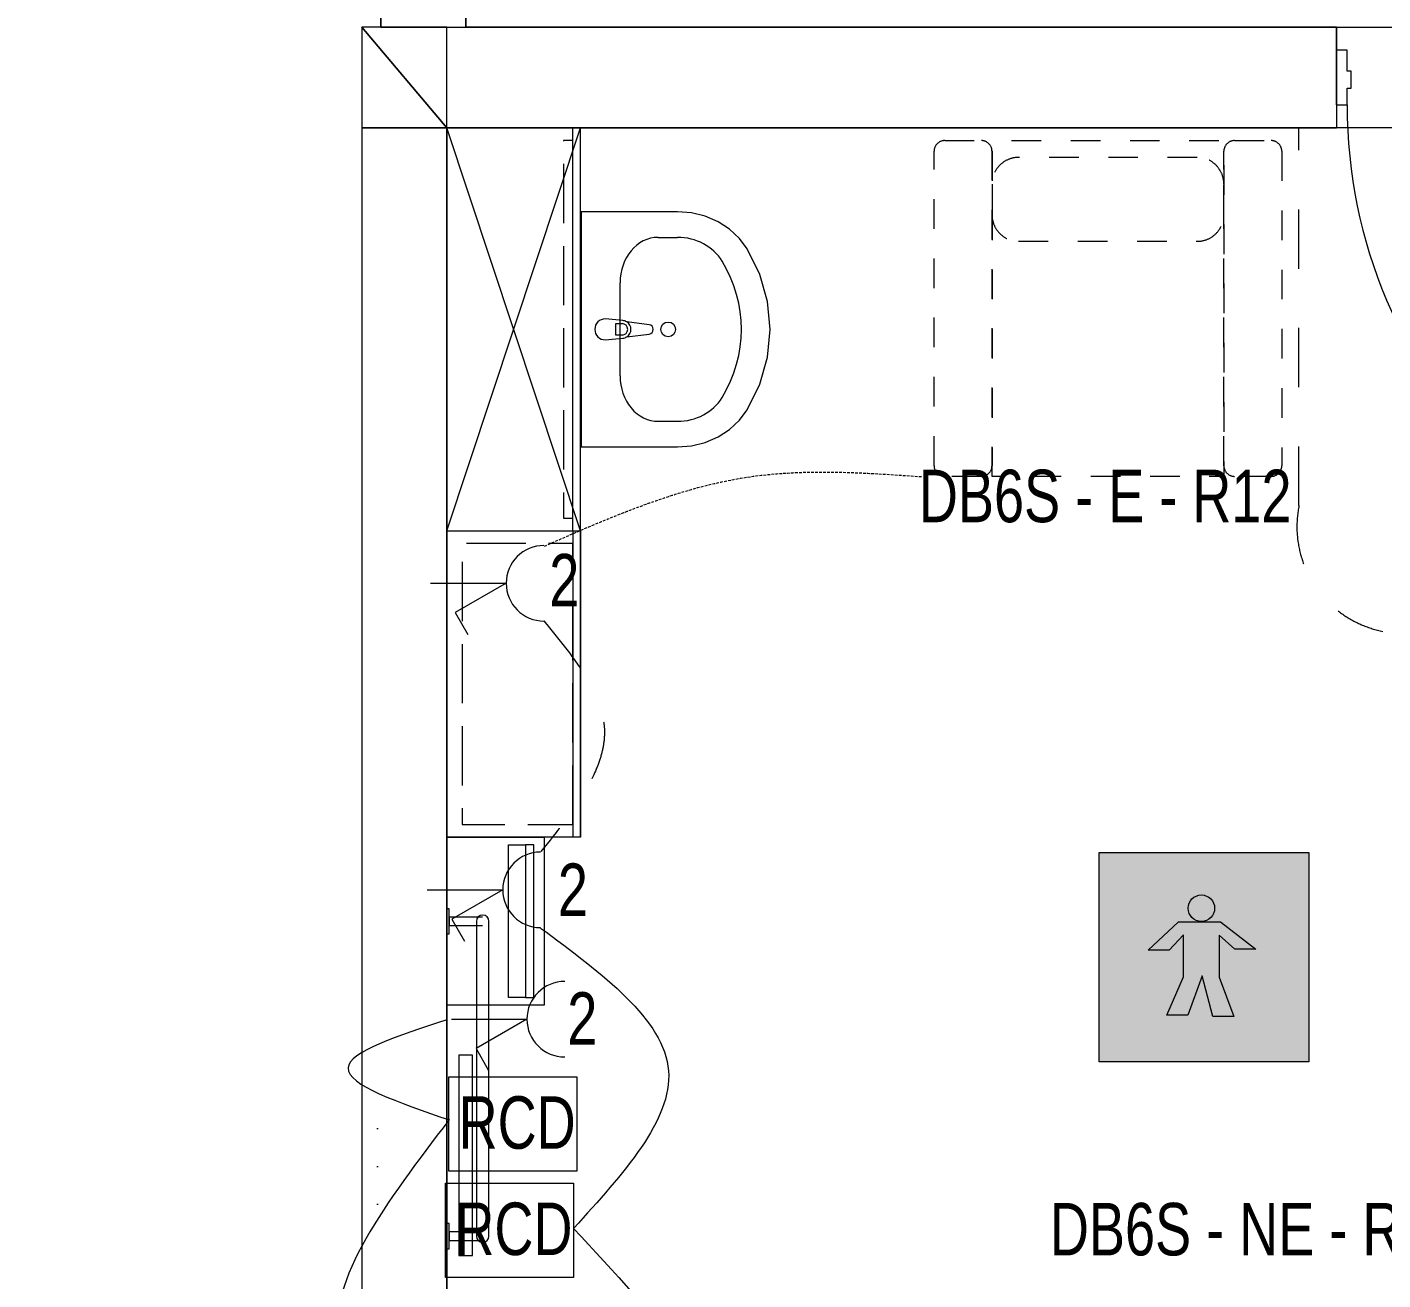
# Model space of a CAD drawing. Header units: millimetres. Extents: x -12392 to 16131, y -4930 to 15514.
# Drawn here: x -12011 to -8780, y -1611 to 1373 of the extents above; entities that cross this region are included whole.
import ezdxf

# ---------------------------------------------------------------- set-up
doc = ezdxf.new("R2010")
doc.units = ezdxf.units.MM
for name, pattern in [('IMPORT-Dashed', [282.222223, 141.111112, -141.111112]), ('IMPORT-Hidden Line', [195.611112, 141.111112, -54.5]), ('IMPORT-Insulation 90', [90, 0, -90, 0, 0]), ('IMPORT-Small Dashed', [141.111111, 70.555556, -70.555556]), ('WSP_NZ_Hidden', [9.5, 6.5, -3])]:
    doc.linetypes.add(name, pattern=pattern)
for name, color, linetype, lineweight in [('_Non Essential Power', 1, 'Continuous', 13), ('A-Des_ Columns', 250, 'Continuous', 13), ('A-Des_ Columns_Pen_No__183', 7, 'Continuous', 18), ('A-Des_ Columns_Pen_No__81', 251, 'Continuous', 18), ('A-Des_ Fittings General_Pen_No__1', 250, 'Continuous', 13), ('A-Des_ Fittings General_Pen_No__81', 251, 'Continuous', 18), ('A-Des_ Fittings Joinery_Pen_No__81', 251, 'Continuous', 18), ('A-Des_ Fittings Plumbing', 250, 'Continuous', 13), ('A-Des_ Fittings Plumbing_Pen_No__81', 251, 'Continuous', 18), ('A-Des_ Walls', 250, 'Continuous', 13), ('A-Des_ Walls_Pen_No__81', 251, 'Continuous', 18), ('ARCHICAD Doors_Pen_No__81', 251, 'Continuous', 18), ('Essential Power - MEC1', 1, 'Continuous', 13), ('L06 Enlarged Ground Proposed Plan 01_GFEnlarged Proposed Plan 01_dwg', 8, 'Continuous', 13), ('New_A-Des_ Fittings General_Pen_No__1', 250, 'Continuous', 13), ('New_A-Des_ Furniture - Room Chairs _Pen_No__4', 7, 'Continuous', 18), ('New_A-Des_ Zones_Pen_No__94', 7, 'Continuous', 18), ('Non-Essential Power - MEC', 10, 'Continuous', 13)]:
    doc.layers.add(name, color=color, linetype=linetype, lineweight=lineweight)
doc.styles.add('Arial Narrow', font='ARIALN.TTF', dxfattribs={"width": 0.9, "height": 125})

# ---------------------------------------------------------------- blocks, each defined once
blk = doc.blocks.new('L06 Enlarged Ground Proposed Plan 01_GFEnlarged Proposed Plan 01_dwg_Towel Rail _1377_15__1-12186542-NEW GROUND FLOOR LAYOUT - ELECTRICAL PROPOSED PLAN 01')
at = {"layer": 'A-Des_ Fittings General_Pen_No__81', "color": 254}
blk.add_line((-10910.3, -1507.2), (-10910.3, -757.2), dxfattribs=at)
at = {"layer": 'A-Des_ Fittings General_Pen_No__81', "color": 254, "flags": 128}
for points in [[(-11005.3, -727.2), (-11010.3, -727.2), (-11010.3, -787.2), (-11005.3, -787.2)], [(-11005.3, -1477.2), (-11010.3, -1477.2), (-11010.3, -1537.2), (-11005.3, -1537.2)]]:
    blk.add_lwpolyline(points, close=True, dxfattribs=at)
for points in [[(-10925.3, -747.2), (-11005.3, -747.2), (-11005.3, -767.2), (-10925.3, -767.2)], [(-10940.3, -757.2), (-10940.3, -1132.2), (-10940.3, -1507.2)], [(-10925.3, -1497.2), (-11005.3, -1497.2), (-11005.3, -1517.2), (-10925.3, -1517.2)]]:
    blk.add_lwpolyline(points, dxfattribs=at)
at = {"layer": 'A-Des_ Fittings General_Pen_No__81', "color": 254}
for centre, start, end in [((-10925.3, -757.2), 0, 180), ((-10925.3, -1507.2), 180, 0)]:
    blk.add_arc(centre, 15, start, end, dxfattribs=at)
blk = doc.blocks.new('L06 Enlarged Ground Proposed Plan 01_GFEnlarged Proposed Plan 01_dwg_Slab_28_1-12186612-NEW GROUND FLOOR LAYOUT - ELECTRICAL PROPOSED PLAN 01')
at = {"layer": 'A-Des_ Fittings Joinery_Pen_No__81', "color": 254, "flags": 128}
blk.add_lwpolyline([(-10981.7, -1553.4), (-10949.6, -1553.4), (-10949.6, -1075.7), (-10981.7, -1075.7)], close=True, dxfattribs=at)
blk = doc.blocks.new('L06 Enlarged Ground Proposed Plan 01_GFEnlarged Proposed Plan 01_dwg_CI Tools Door_6__1-12186634-NEW GROUND FLOOR LAYOUT - ELECTRICAL PROPOSED PLAN 01')
at = {"layer": 'ARCHICAD Doors_Pen_No__81', "color": 254}
blk.add_line((-7690.3, 823.3), (-7690.3, 343.3), dxfattribs=at)
at = {"layer": 'ARCHICAD Doors_Pen_No__81', "color": 254, "flags": 128}
for points in [[(-8855.3, 1228.3), (-8855.3, 1268.3), (-8865.3, 1268.3), (-8865.3, 1318.3), (-8890.3, 1318.3), (-8890.3, 1188.3), (-8865.3, 1188.3), (-8865.3, 1228.3), (-8855.3, 1228.3), (-8855.3, 1268.3), (-8865.3, 1268.3), (-8865.3, 1318.3), (-8890.3, 1318.3), (-8890.3, 1188.3), (-8865.3, 1188.3), (-8865.3, 1228.3)], [(-7680.3, 1228.3), (-7680.3, 1268.3), (-7670.3, 1268.3), (-7670.3, 1318.3), (-7645.3, 1318.3), (-7645.3, 1188.3), (-7670.3, 1188.3), (-7670.3, 1228.3), (-7680.3, 1228.3), (-7680.3, 1268.3), (-7670.3, 1268.3), (-7670.3, 1318.3), (-7645.3, 1318.3), (-7645.3, 1188.3), (-7670.3, 1188.3), (-7670.3, 1228.3)], [(-7710.3, 823.3), (-7710.3, 1188.3), (-7670.3, 1188.3), (-7670.3, -6.7), (-7710.3, -6.7), (-7710.3, 1188.3), (-7670.3, 1188.3), (-7670.3, 823.3), (-7710.3, 823.3), (-7710.3, 1188.3), (-7670.3, 1188.3), (-7670.3, 823.3)], [(-7710.3, -6.7), (-7670.3, -6.7), (-7670.3, 343.3), (-7710.3, 343.3), (-7670.3, 343.3), (-7670.3, -6.7), (-7710.3, -6.7), (-7710.3, 343.3)]]:
    blk.add_lwpolyline(points, close=True, dxfattribs=at)
at = {"layer": 'ARCHICAD Doors_Pen_No__81', "color": 254}
blk.add_arc((-7670.3, 1188.3), 1195, 180, 270, dxfattribs=at)
blk = doc.blocks.new('L06 Enlarged Ground Proposed Plan 01_GFEnlarged Proposed Plan 01_dwg_Wall_7_1-12186640-NEW GROUND FLOOR LAYOUT - ELECTRICAL PROPOSED PLAN 01')
at = {"layer": 'A-Des_ Walls', "color": 10, "flags": 128}
for points in [[(-11010.3, 1133.3), (-11010.3, 1373.3), (-8890.3, 1373.3), (-8890.3, 1318.3), (-8890.3, 1188.3), (-8890.3, 1133.3), (-11010.3, 1133.3), (-11213.3, 1373.3), (-11213.3, 1133.3)], [(-11010.3, 1373.3), (-11213.3, 1373.3), (-11010.3, 1133.3)]]:
    blk.add_lwpolyline(points, close=True, dxfattribs=at)
at = {"layer": 'A-Des_ Walls_Pen_No__81', "color": 254}
blk.add_line((-11010.3, 1133.3), (-8890.3, 1133.3), dxfattribs=at)
at = {"layer": 'A-Des_ Walls_Pen_No__81', "color": 254, "flags": 128}
for points in [[(-11168.3, 1373.3), (-11213.3, 1373.3), (-11213.3, 1133.3)], [(-8890.3, 1188.3), (-8890.3, 1318.3), (-8890.3, 1373.3), (-10965.3, 1373.3)]]:
    blk.add_lwpolyline(points, dxfattribs=at)
blk.add_blockref('L06 Enlarged Ground Proposed Plan 01_GFEnlarged Proposed Plan 01_dwg_CI Tools Door_6__1-12186634-NEW GROUND FLOOR LAYOUT - ELECTRICAL PROPOSED PLAN 01', (0, 0))
blk = doc.blocks.new('L06 Enlarged Ground Proposed Plan 01_GFEnlarged Proposed Plan 01_dwg_CI Tools Door_12__1-12186641-NEW GROUND FLOOR LAYOUT - ELECTRICAL PROPOSED PLAN 01')
at = {"layer": 'ARCHICAD Doors_Pen_No__81', "color": 254}
for p, q in [((-11448.3, 3456.8), (-11860.8, 3456.8)), ((-10848.3, 3456.8), (-10435.8, 3456.8)), ((-11448.3, 1731.8), (-11860.8, 1731.8)), ((-10848.3, 1731.8), (-10435.8, 1731.8))]:
    blk.add_line(p, q, dxfattribs=at)
at = {"layer": 'ARCHICAD Doors_Pen_No__81', "color": 254, "flags": 128}
for points in [[(-12010.8, 3436.8), (-12010.8, 3476.8), (-11860.8, 3476.8), (-11860.8, 3436.8), (-11860.8, 3476.8), (-12010.8, 3476.8), (-12010.8, 3436.8), (-11860.8, 3436.8)], [(-11168.3, 3481.8), (-10965.3, 3481.8), (-10965.3, 3456.8), (-11168.3, 3456.8)], [(-10965.3, 3456.8), (-10965.3, 3481.8), (-11168.3, 3481.8), (-11168.3, 3456.8)], [(-10285.8, 3476.8), (-10435.8, 3476.8), (-10435.8, 3436.8), (-10285.8, 3436.8), (-10285.8, 3476.8), (-10435.8, 3476.8), (-10435.8, 3436.8), (-10285.8, 3436.8)], [(-12010.8, 1751.8), (-11860.8, 1751.8), (-11860.8, 1711.8), (-12010.8, 1711.8), (-12010.8, 1751.8), (-11860.8, 1751.8), (-11860.8, 1711.8), (-12010.8, 1711.8)], [(-10285.8, 1711.8), (-10435.8, 1711.8), (-10435.8, 1751.8), (-10285.8, 1751.8), (-10285.8, 1711.8), (-10435.8, 1711.8), (-10435.8, 1751.8), (-10285.8, 1751.8)], [(-11168.3, 1706.8), (-10965.3, 1706.8), (-10965.3, 1731.8), (-11168.3, 1731.8)], [(-10965.3, 1731.8), (-10965.3, 1706.8), (-11168.3, 1706.8), (-11168.3, 1731.8)]]:
    blk.add_lwpolyline(points, close=True, dxfattribs=at)
for points in [[(-11153.7, 3476.8), (-11448.3, 3476.8), (-11448.3, 3436.8), (-11153.7, 3436.8), (-12010.8, 3436.8), (-12010.8, 3476.8), (-11153.7, 3476.8), (-11448.3, 3476.8), (-11448.3, 3436.8), (-11153.7, 3436.8)], [(-11143, 3436.8), (-10848.3, 3436.8), (-10848.3, 3476.8), (-11143, 3476.8), (-10285.8, 3476.8), (-10285.8, 3436.8), (-11143, 3436.8), (-10848.3, 3436.8), (-10848.3, 3476.8), (-11143, 3476.8)], [(-11153.7, 1711.8), (-11448.3, 1711.8), (-11448.3, 1751.8), (-11153.7, 1751.8), (-11448.3, 1751.8), (-11448.3, 1711.8), (-11153.7, 1711.8), (-12010.8, 1711.8), (-12010.8, 1751.8), (-11153.7, 1751.8)], [(-11143, 1751.8), (-10848.3, 1751.8), (-10848.3, 1711.8), (-11143, 1711.8), (-10848.3, 1711.8), (-10848.3, 1751.8), (-11143, 1751.8), (-10285.8, 1751.8), (-10285.8, 1711.8), (-11143, 1711.8)]]:
    blk.add_lwpolyline(points, dxfattribs=at)
at = {"layer": 'ARCHICAD Doors_Pen_No__81', "color": 254}
for centre, radius, start, end in [((-11188.3, 3456.8), 40, 330, 30), ((-11188.3, 3456.8), 40, 330, 30), ((-11188.3, 3456.8), 40, 330, 30), ((-11108.3, 3456.8), 40, 150, 210), ((-11108.3, 3456.8), 40, 150, 210), ((-11108.3, 3456.8), 40, 150, 210), ((-11148.3, 3456.8), 862.5, 180, 360), ((-11148.3, 1731.8), 862.5, 360, 180), ((-11188.3, 1731.8), 40, 330, 30), ((-11188.3, 1731.8), 40, 330, 30), ((-11188.3, 1731.8), 40, 330, 30), ((-11108.3, 1731.8), 40, 150, 210), ((-11108.3, 1731.8), 40, 150, 210), ((-11108.3, 1731.8), 40, 150, 210)]:
    blk.add_arc(centre, radius, start, end, dxfattribs=at)
blk = doc.blocks.new('L06 Enlarged Ground Proposed Plan 01_GFEnlarged Proposed Plan 01_dwg_Wall_8_1-12186642-NEW GROUND FLOOR LAYOUT - ELECTRICAL PROPOSED PLAN 01')
at = {"layer": 'A-Des_ Walls', "color": 10, "flags": 128}
for points in [[(-11168.3, 3773.3), (-11168.3, 3481.8), (-10965.3, 3481.8), (-10965.3, 3773.3)], [(-11168.3, 1373.3), (-10965.3, 1373.3), (-10965.3, 1706.8), (-11168.3, 1706.8)]]:
    blk.add_lwpolyline(points, close=True, dxfattribs=at)
at = {"layer": 'A-Des_ Walls_Pen_No__81', "color": 254, "flags": 128}
for points in [[(-11168.3, 3773.3), (-11168.3, 3481.8), (-10965.3, 3481.8), (-10965.3, 3773.3)], [(-11168.3, 1373.3), (-11168.3, 1706.8), (-10965.3, 1706.8), (-10965.3, 1373.3)]]:
    blk.add_lwpolyline(points, dxfattribs=at)
blk.add_blockref('L06 Enlarged Ground Proposed Plan 01_GFEnlarged Proposed Plan 01_dwg_CI Tools Door_12__1-12186641-NEW GROUND FLOOR LAYOUT - ELECTRICAL PROPOSED PLAN 01', (0, 0))
blk = doc.blocks.new('L06 Enlarged Ground Proposed Plan 01_GFEnlarged Proposed Plan 01_dwg_Wall_11_1-12186646-NEW GROUND FLOOR LAYOUT - ELECTRICAL PROPOSED PLAN 01')
at = {"layer": 'A-Des_ Walls', "color": 10, "flags": 128}
blk.add_lwpolyline([(-11010.3, -3866.7), (-11010.3, 1133.3), (-11213.3, 1133.3), (-11213.3, -3866.7)], close=True, dxfattribs=at)
at = {"layer": 'A-Des_ Walls_Pen_No__81', "color": 254}
for p, q in [((-11213.3, 1133.3), (-11213.3, -3866.7)), ((-11010.3, -3866.7), (-11010.3, 1133.3))]:
    blk.add_line(p, q, dxfattribs=at)
blk = doc.blocks.new('L06 Enlarged Ground Proposed Plan 01_GFEnlarged Proposed Plan 01_dwg_Basin 24_45__1-12186899-NEW GROUND FLOOR LAYOUT - ELECTRICAL PROPOSED PLAN 01')
at = {"layer": 'A-Des_ Fittings Plumbing', "color": 10, "flags": 128}
blk.add_lwpolyline([(-10690.3, 373.3), (-10461.2, 373.3), (-10427.5, 376), (-10394.9, 384), (-10364.3, 397.1), (-10336.9, 414.8), (-10313.5, 436.6), (-10294.7, 461.8), (-10264.8, 522.7), (-10246.5, 587.1), (-10240.3, 653.3), (-10246.5, 719.5), (-10264.8, 784), (-10294.7, 844.8), (-10313.5, 870), (-10336.9, 891.8), (-10364.3, 909.5), (-10394.9, 922.6), (-10427.5, 930.6), (-10461.2, 933.3), (-10690.3, 933.3)], close=True, dxfattribs=at)
at = {"layer": 'A-Des_ Fittings Plumbing_Pen_No__81', "color": 254}
for p, q in [((-10507, 872.4), (-10461.2, 872.4)), ((-10598, 764.2), (-10598, 542.4)), ((-10591, 674.3), (-10633, 678.3)), ((-10528.6, 664.4), (-10581.5, 671)), ((-10633, 628.3), (-10591, 632.3)), ((-10581.5, 635.6), (-10528.6, 642.2)), ((-10507, 434.2), (-10461.2, 434.2))]:
    blk.add_line(p, q, dxfattribs=at)
at = {"layer": 'A-Des_ Fittings Plumbing_Pen_No__81', "color": 254, "flags": 128}
blk.add_lwpolyline([(-10690.3, 373.3), (-10461.2, 373.3), (-10427.5, 376), (-10394.9, 384), (-10364.3, 397.1), (-10336.9, 414.8), (-10313.5, 436.6), (-10294.7, 461.8), (-10264.8, 522.7), (-10246.5, 587.1), (-10240.3, 653.3), (-10246.5, 719.5), (-10264.8, 784), (-10294.7, 844.8), (-10313.5, 870), (-10336.9, 891.8), (-10364.3, 909.5), (-10394.9, 922.6), (-10427.5, 930.6), (-10461.2, 933.3), (-10690.3, 933.3)], close=True, dxfattribs=at)
blk.add_lwpolyline([(-10593.2, 639.7), (-10608.1, 639.7), (-10608.1, 666.9), (-10593.2, 666.9)], dxfattribs=at)
at = {"layer": 'A-Des_ Fittings Plumbing_Pen_No__81', "color": 254}
blk.add_circle((-10483.2, 653.3), 17.5, dxfattribs=at)
for centre, radius, start, end in [((-10633, 653.3), 25, 90, 270), ((-10593.2, 653.3), 13.6, 270, 90), ((-10592.9, 653.3), 21.1, 57.229, 84.8304), ((-10592.9, 653.3), 21.1, 302.771, 57.229), ((-10530, 653.3), 11.2, 277.1389, 82.8611), ((-10592.9, 653.3), 21.1, 275.1696, 302.771)]:
    blk.add_arc(centre, radius, start, end, dxfattribs=at)
for centre, major_axis, ratio, start_param, end_param in [((-10507, 764.1), (0, 108.3), 0.83962, 0, 1.570796), ((-10461.2, 764.2), (121.2, 0), 0.892754, 0.496975, 1.570796), ((-10690.3, 653.3), (381.8, 0), 0.892754, 5.78621, 6.78016), ((-10507, 542.5), (0, 108.3), 0.83962, 1.570796, 3.141593), ((-10461.2, 542.4), (-121.2, 0), 0.892754, 1.570796, 2.644618)]:
    blk.add_ellipse(centre, major_axis=major_axis, ratio=ratio, start_param=start_param, end_param=end_param, dxfattribs=at)
blk = doc.blocks.new('L06 Enlarged Ground Proposed Plan 01_GFEnlarged Proposed Plan 01_dwg_Overstuffed Chair 24-12186954-NEW GROUND FLOOR LAYOUT - ELECTRICAL PROPOSED PLAN 01')
at = {"layer": 'New_A-Des_ Furniture - Room Chairs _Pen_No__4', "color": 253, "linetype": 'IMPORT-Small Dashed'}
for p, q in [((-9824.2, 1103), (-9736.9, 1103)), ((-9133.6, 1103), (-9046.3, 1103)), ((-9849.6, 328.4), (-9849.6, 1077.6)), ((-9711.5, 1077.6), (-9711.5, 328.4)), ((-9159, 328.4), (-9159, 1077.6)), ((-9020.9, 1077.6), (-9020.9, 328.4)), ((-9222.5, 1063), (-9648, 1063)), ((-9711.5, 999.5), (-9711.5, 926.5)), ((-9159, 926.5), (-9159, 999.5)), ((-9648, 863), (-9222.5, 863)), ((-9736.9, 303), (-9824.2, 303)), ((-9046.3, 303), (-9133.6, 303))]:
    blk.add_line(p, q, dxfattribs=at)
at = {"layer": 'New_A-Des_ Furniture - Room Chairs _Pen_No__4', "color": 253, "linetype": 'IMPORT-Small Dashed', "flags": 128}
blk.add_lwpolyline([(-9711.5, 303), (-9711.5, 1103), (-9159, 1103), (-9159, 303)], close=True, dxfattribs=at)
at = {"layer": 'New_A-Des_ Furniture - Room Chairs _Pen_No__4', "color": 253, "linetype": 'IMPORT-Small Dashed'}
for centre, radius, start, end in [((-9824.2, 1077.6), 25.4, 90, 180), ((-9736.9, 1077.6), 25.4, 0, 90), ((-9133.6, 1077.6), 25.4, 90, 180), ((-9046.3, 1077.6), 25.4, 0, 90), ((-9648, 999.5), 63.5, 90, 180), ((-9222.5, 999.5), 63.5, 360, 90), ((-9648, 926.5), 63.5, 180, 270), ((-9222.5, 926.5), 63.5, 270, 360), ((-9824.2, 328.4), 25.4, 180, 270), ((-9736.9, 328.4), 25.4, 270, 0), ((-9133.6, 328.4), 25.4, 180, 270), ((-9046.3, 328.4), 25.4, 270, 0)]:
    blk.add_arc(centre, radius, start, end, dxfattribs=at)
blk = doc.blocks.new('L06 Enlarged Ground Proposed Plan 01_GFEnlarged Proposed Plan 01_dwg_Column_20_1-12187084-NEW GROUND FLOOR LAYOUT - ELECTRICAL PROPOSED PLAN 01')
at = {"layer": 'A-Des_ Columns', "color": 10, "flags": 128}
blk.add_lwpolyline([(-10710.3, 1133.3), (-11010.3, 1133.3), (-11010.3, 173.3), (-10710.3, 173.3)], close=True, dxfattribs=at)
at = {"layer": 'A-Des_ Columns_Pen_No__81', "color": 254, "flags": 128}
blk.add_lwpolyline([(-10710.3, 1133.3), (-11010.3, 1133.3), (-11010.3, 173.3), (-10710.3, 173.3)], close=True, dxfattribs=at)
blk = doc.blocks.new('L06 Enlarged Ground Proposed Plan 01_GFEnlarged Proposed Plan 01_dwg_Cadimage Cabinet_180__1-12187209-NEW GROUND FLOOR LAYOUT - ELECTRICAL PROPOSED PLAN 01')
at = {"layer": 'A-Des_ Fittings Joinery_Pen_No__81', "color": 254, "flags": 128}
for points in [[(-11010.3, -556.7), (-11010.3, 173.3), (-10710.3, 173.3), (-10710.3, -556.7)], [(-10692.3, 173.3), (-10692.3, -556.7)]]:
    blk.add_lwpolyline(points, close=True, dxfattribs=at)
at = {"layer": 'A-Des_ Fittings Joinery_Pen_No__81', "color": 254, "linetype": 'IMPORT-Hidden Line', "flags": 128}
blk.add_lwpolyline([(-10710.3, -526.7), (-10710.3, 143.3), (-10974.3, 143.3), (-10974.3, -526.7)], close=True, dxfattribs=at)
blk = doc.blocks.new('L06 Enlarged Ground Proposed Plan 01_GFEnlarged Proposed Plan 01_dwg_Cadimage Cabinet_181__1-12187210-NEW GROUND FLOOR LAYOUT - ELECTRICAL PROPOSED PLAN 01')
at = {"layer": 'A-Des_ Fittings Joinery_Pen_No__81', "color": 254, "flags": 128}
for points in [[(-11010.3, -956.7), (-11010.3, -556.7), (-10778.3, -556.7), (-10778.3, -956.7), (-11010.3, -956.7), (-11010.3, -556.7), (-10778.3, -556.7), (-10778.3, -956.7)], [(-10803.3, -938.7), (-10803.3, -574.7), (-10823.3, -574.7), (-10823.3, -938.7)]]:
    blk.add_lwpolyline(points, close=True, dxfattribs=at)
blk.add_lwpolyline([(-10823.3, -938.7), (-10863.3, -938.7), (-10863.3, -574.7), (-10823.3, -574.7)], dxfattribs=at)
blk = doc.blocks.new('L06 Enlarged Ground Proposed Plan 01_GFEnlarged Proposed Plan 01_dwg_Cadimage Cabinet_182__1-12187211-NEW GROUND FLOOR LAYOUT - ELECTRICAL PROPOSED PLAN 01')
at = {"layer": 'A-Des_ Fittings Joinery_Pen_No__81', "color": 254}
blk.add_line((-10692.3, -538.7), (-10692.3, 155.3), dxfattribs=at)
at = {"layer": 'A-Des_ Fittings Joinery_Pen_No__81', "color": 254, "flags": 128}
blk.add_lwpolyline([(-11010.3, -556.7), (-11010.3, 173.3), (-10692.3, 173.3), (-10692.3, -556.7)], close=True, dxfattribs=at)
blk = doc.blocks.new('L06 Enlarged Ground Proposed Plan 01_GFEnlarged Proposed Plan 01_dwg_Cadimage Cabinet_183__1-12187212-NEW GROUND FLOOR LAYOUT - ELECTRICAL PROPOSED PLAN 01')
at = {"layer": 'A-Des_ Fittings Joinery_Pen_No__81', "color": 254}
blk.add_line((-10692.3, 173.3), (-10692.3, 1133.3), dxfattribs=at)
at = {"layer": 'A-Des_ Fittings Joinery_Pen_No__81', "color": 254, "linetype": 'IMPORT-Hidden Line', "flags": 128}
blk.add_lwpolyline([(-10710.3, 203.3), (-10710.3, 1103.3), (-10732.3, 1103.3), (-10732.3, 203.3)], close=True, dxfattribs=at)
blk = doc.blocks.new('L06 Enlarged Ground Proposed Plan 01_GFEnlarged Proposed Plan 01_dwg-12095837-NEW GROUND FLOOR LAYOUT - ELECTRICAL PROPOSED PLAN 01')
at = {"layer": 'A-Des_ Columns_Pen_No__183', "color": 253}
for p, q in [((-11010.3, 173.3), (-10692.3, 1133.3)), ((-10692.3, 173.3), (-11010.3, 1133.3))]:
    blk.add_line(p, q, dxfattribs=at)
at = {"layer": 'A-Des_ Fittings General_Pen_No__1', "color": 9, "linetype": 'IMPORT-Dashed'}
blk.add_line((-8980, 233.3), (-8980, 1133.3), dxfattribs=at)
blk.add_arc((-8730.2, 183.5), 254.7, 168.7264, 258.7263, dxfattribs=at)
at = {"layer": 'New_A-Des_ Fittings General_Pen_No__1', "color": 9, "linetype": 'IMPORT-Insulation 90'}
blk.add_line((-11175.7, -1431.1), (-11175.7, -1105.9), dxfattribs=at)
at = {"layer": 'New_A-Des_ Zones_Pen_No__94', "color": 253, "flags": 128}
blk.add_lwpolyline([(-10965.3, 3773.3), (-10965.3, 1373.3), (5200.2, 1373.3), (12066.4, 1373.3)], dxfattribs=at)
blk.add_lwpolyline([(-11010.3, 1133.3), (-11010.3, -3866.7), (-5440.3, -3866.7), (-5440.3, -1116.7), (-7330.3, -1116.7), (-7330.3, -1936.7), (-7450.3, -1936.7), (-7450.3, -1116.7), (-7450.3, 1133.3)], close=True, dxfattribs=at)
for name in ['L06 Enlarged Ground Proposed Plan 01_GFEnlarged Proposed Plan 01_dwg_Wall_8_1-12186642-NEW GROUND FLOOR LAYOUT - ELECTRICAL PROPOSED PLAN 01', 'L06 Enlarged Ground Proposed Plan 01_GFEnlarged Proposed Plan 01_dwg_Wall_7_1-12186640-NEW GROUND FLOOR LAYOUT - ELECTRICAL PROPOSED PLAN 01', 'L06 Enlarged Ground Proposed Plan 01_GFEnlarged Proposed Plan 01_dwg_Wall_11_1-12186646-NEW GROUND FLOOR LAYOUT - ELECTRICAL PROPOSED PLAN 01', 'L06 Enlarged Ground Proposed Plan 01_GFEnlarged Proposed Plan 01_dwg_Column_20_1-12187084-NEW GROUND FLOOR LAYOUT - ELECTRICAL PROPOSED PLAN 01', 'L06 Enlarged Ground Proposed Plan 01_GFEnlarged Proposed Plan 01_dwg_Cadimage Cabinet_183__1-12187212-NEW GROUND FLOOR LAYOUT - ELECTRICAL PROPOSED PLAN 01', 'L06 Enlarged Ground Proposed Plan 01_GFEnlarged Proposed Plan 01_dwg_Overstuffed Chair 24-12186954-NEW GROUND FLOOR LAYOUT - ELECTRICAL PROPOSED PLAN 01', 'L06 Enlarged Ground Proposed Plan 01_GFEnlarged Proposed Plan 01_dwg_Basin 24_45__1-12186899-NEW GROUND FLOOR LAYOUT - ELECTRICAL PROPOSED PLAN 01', 'L06 Enlarged Ground Proposed Plan 01_GFEnlarged Proposed Plan 01_dwg_Cadimage Cabinet_180__1-12187209-NEW GROUND FLOOR LAYOUT - ELECTRICAL PROPOSED PLAN 01', 'L06 Enlarged Ground Proposed Plan 01_GFEnlarged Proposed Plan 01_dwg_Cadimage Cabinet_182__1-12187211-NEW GROUND FLOOR LAYOUT - ELECTRICAL PROPOSED PLAN 01', 'L06 Enlarged Ground Proposed Plan 01_GFEnlarged Proposed Plan 01_dwg_Cadimage Cabinet_181__1-12187210-NEW GROUND FLOOR LAYOUT - ELECTRICAL PROPOSED PLAN 01', 'L06 Enlarged Ground Proposed Plan 01_GFEnlarged Proposed Plan 01_dwg_Towel Rail _1377_15__1-12186542-NEW GROUND FLOOR LAYOUT - ELECTRICAL PROPOSED PLAN 01', 'L06 Enlarged Ground Proposed Plan 01_GFEnlarged Proposed Plan 01_dwg_Slab_28_1-12186612-NEW GROUND FLOOR LAYOUT - ELECTRICAL PROPOSED PLAN 01']:
    blk.add_blockref(name, (0, 0))
blk = doc.blocks.new('Body Protected')
at = {"layer": '_Non Essential Power'}
h = blk.add_hatch(color=255, dxfattribs=at)
h.dxf.hatch_style = 1
h.paths.add_polyline_path([(12592, -5845.3), (13092, -5845.3), (13092, -5346.8), (12592, -5346.8)])
h.paths.add_polyline_path([(12781.5, -5511.6), (12835.8, -5511.2, -0.414214), (12804.2, -5479.6, -1), (12867.4, -5479.6, -0.414214), (12835.8, -5511.2), (12881.5, -5511.6), (12965.2, -5577), (12915.2, -5577), (12878, -5543.6), (12878, -5643.6), (12912.8, -5737.4), (12862.8, -5737.4), (12837.5, -5640.6), (12803.3, -5734.6), (12753.3, -5734.6), (12793.5, -5643), (12793.5, -5543), (12759, -5579.2), (12709, -5579.2)], flags=16)
h.paths.add_polyline_path([(12867.4, -5479.6, 1), (12804.2, -5479.6, 1)], flags=0)
at = {"layer": '_Non Essential Power', "true_color": 0x139b48}
h = blk.add_hatch(color=114, dxfattribs=at)
h.dxf.hatch_style = 1
h.paths.add_polyline_path([(13092, -5346.8), (12592, -5346.8), (12592, -5845.3), (13092, -5845.3)])
h.paths.add_polyline_path([(12781.5, -5511.6), (12835.8, -5511.2, -0.414214), (12804.2, -5479.6, -1), (12867.4, -5479.6, -0.414214), (12835.8, -5511.2), (12881.5, -5511.6), (12965.2, -5577), (12915.2, -5577), (12878, -5543.6), (12878, -5643.6), (12912.8, -5737.4), (12862.8, -5737.4), (12837.5, -5640.6), (12803.3, -5734.6), (12753.3, -5734.6), (12793.5, -5643), (12793.5, -5543), (12759, -5579.2), (12709, -5579.2)], flags=16)
h.paths.add_polyline_path([(12878, -5543.6), (12915.2, -5577), (12965.2, -5577), (12881.5, -5511.6), (12781.5, -5511.6), (12709, -5579.2), (12759, -5579.2), (12793.5, -5543), (12793.5, -5643), (12753.3, -5734.6), (12803.3, -5734.6), (12837.5, -5640.6), (12862.8, -5737.4), (12912.8, -5737.4), (12878, -5643.6)], flags=0)
h = blk.add_hatch(color=114, dxfattribs=at)
h.dxf.hatch_style = 1
h.paths.add_polyline_path([(12793.5, -5643), (12753.3, -5734.6), (12803.3, -5734.6), (12837.5, -5640.6), (12862.8, -5737.4), (12912.8, -5737.4), (12878, -5643.6), (12878, -5543.6), (12915.2, -5577), (12965.2, -5577), (12881.5, -5511.6), (12781.5, -5511.6), (12709, -5579.2), (12759, -5579.2), (12793.5, -5543)])
h.paths.add_polyline_path([(12867.4, -5479.6, 1), (12804.2, -5479.6, 1)])
at = {"layer": '_Non Essential Power', "color": 255}
for p, q in [((12709, -5579.2), (12781.5, -5511.6)), ((12781.5, -5511.6), (12881.5, -5511.6)), ((12881.5, -5511.6), (12965.2, -5577)), ((12793.5, -5543), (12759, -5579.2)), ((12793.5, -5643), (12793.5, -5543)), ((12915.2, -5577), (12878, -5543.6)), ((12878, -5543.6), (12878, -5643.6)), ((12759, -5579.2), (12709, -5579.2)), ((12965.2, -5577), (12915.2, -5577)), ((12753.3, -5734.6), (12793.5, -5643)), ((12837.5, -5640.6), (12803.3, -5734.6)), ((12862.8, -5737.4), (12837.5, -5640.6)), ((12878, -5643.6), (12912.8, -5737.4)), ((12803.3, -5734.6), (12753.3, -5734.6)), ((12912.8, -5737.4), (12862.8, -5737.4))]:
    blk.add_line(p, q, dxfattribs=at)
blk.add_lwpolyline([(12592, -5346.8), (13092, -5346.8), (13092, -5845.3), (12592, -5845.3)], close=True, dxfattribs=at)
blk.add_circle((12835.8, -5479.6), 31.6, dxfattribs=at)

msp = doc.modelspace()

# ---------------------------------------------------------------- linework, layer by layer
at = {"layer": 'Essential Power - MEC1', "lineweight": 18}
for p, q in [((-11049.2, 48.3), (-10869.2, 48.3)), ((-10869.2, 48.3), (-10990.5, -21.7)), ((-10990.5, -21.7), (-10960.5, -73.7)), ((-11057.4, -682.1), (-10877.4, -682.1)), ((-10877.4, -682.1), (-10998.6, -752.1)), ((-10998.6, -752.1), (-10968.6, -804.1))]:
    msp.add_line(p, q, dxfattribs=at)
at = {"layer": 'Essential Power - MEC1'}
msp.add_lwpolyline([(-11013.5, -1381.2), (-10708.8, -1381.2), (-10708.8, -1606), (-11013.5, -1606)], close=True, dxfattribs=at)
at = {"layer": 'Essential Power - MEC1', "lineweight": 18}
for centre in [(-10779.2, 48.3), (-10787.4, -682.1)]:
    msp.add_arc(centre, 90, 90, 270, dxfattribs=at)
at = {"layer": 'Essential Power - MEC1', "color": 18, "linetype": 'WSP_NZ_Hidden', "true_color": 0x000000}
msp.add_spline([(-10778.1, 136.9), (-10286.9, 302.3), (-9878.3, 302.3)], degree=3, dxfattribs=at)
at = {"layer": 'Essential Power - MEC1', "linetype": 'IMPORT-Dashed'}
msp.add_spline([(-10779.2, -41.5), (-10635.2, -299.3), (-10786.5, -591)], degree=3, dxfattribs=at)
at = {"layer": 'Essential Power - MEC1'}
for points in [[(-10787.2, -773), (-10482.4, -1113.5), (-10708.1, -1488)], [(-10430.8, -2869.8), (-7198.8, -2410.1), (-5920.7, -1267.2)], [(-10708.9, -1488.6), (-10297.9, -2141.3), (-10431, -2689.7)]]:
    msp.add_spline(points, degree=3, dxfattribs=at)
at = {"layer": 'Non-Essential Power - MEC', "lineweight": 18}
for p, q in [((-10999.7, -990.3), (-10819.7, -990.3)), ((-10819.7, -990.3), (-10941, -1060.3)), ((-10941, -1060.3), (-10911, -1112.2))]:
    msp.add_line(p, q, dxfattribs=at)
at = {"layer": 'Non-Essential Power - MEC'}
msp.add_lwpolyline([(-11005.8, -1127.9), (-10701.2, -1127.9), (-10701.2, -1352.7), (-11005.8, -1352.7)], close=True, dxfattribs=at)
at = {"layer": 'Non-Essential Power - MEC', "lineweight": 18}
msp.add_arc((-10729.7, -990.3), 90, 90, 270, dxfattribs=at)
at = {"layer": 'Non-Essential Power - MEC'}
for points in [[(-11010.7, -992), (-11246.1, -1106.4), (-11004.4, -1230.4)], [(-11006, -1230.6), (-11265.1, -1754.6), (-10690, -2071.8)]]:
    msp.add_spline(points, degree=3, dxfattribs=at)

# ---------------------------------------------------------------- block references
at = {"layer": '_Non Essential Power'}
msp.add_blockref('Body Protected', (-22048.4, 4753.7), dxfattribs=at)
at = {"layer": 'L06 Enlarged Ground Proposed Plan 01_GFEnlarged Proposed Plan 01_dwg', "color": 253, "lineweight": 18}
msp.add_blockref('L06 Enlarged Ground Proposed Plan 01_GFEnlarged Proposed Plan 01_dwg-12095837-NEW GROUND FLOOR LAYOUT - ELECTRICAL PROPOSED PLAN 01', (0, 0), dxfattribs=at)

# ---------------------------------------------------------------- texts
at = {"layer": 'Essential Power - MEC1', "color": 7, "insert": (-9885.7, 318.8), "char_height": 125, "width": 3279.303, "attachment_point": 1, "style": 'Arial Narrow'}
msp.add_mtext('DB6S - E - R12', dxfattribs=at)
at = {"layer": 'Essential Power - MEC1', "color": 1, "char_height": 125, "attachment_point": 1, "style": 'Arial Narrow'}
for s, insert, width in [('2', (-10766.6, 118.1), 86.582), ('2', (-10746.1, -619.3), 86.582), ('RCD', (-10990.3, -1427.1), 155.127)]:
    msp.add_mtext(s, dxfattribs=dict(at, insert=insert, width=width))
at = {"layer": 'Non-Essential Power - MEC', "color": 1, "char_height": 125, "attachment_point": 1, "style": 'Arial Narrow'}
for s, insert, width in [('2', (-10723.6, -926.1), 86.582), ('RCD', (-10982.6, -1173.9), 155.127)]:
    msp.add_mtext(s, dxfattribs=dict(at, insert=insert, width=width))
at = {"layer": 'Non-Essential Power - MEC', "color": 7, "insert": (-9573.5, -1428), "char_height": 125, "width": 3279.303, "attachment_point": 1, "style": 'Arial Narrow'}
msp.add_mtext('DB6S - NE - R12', dxfattribs=at)

doc.saveas('drawing.dxf')
